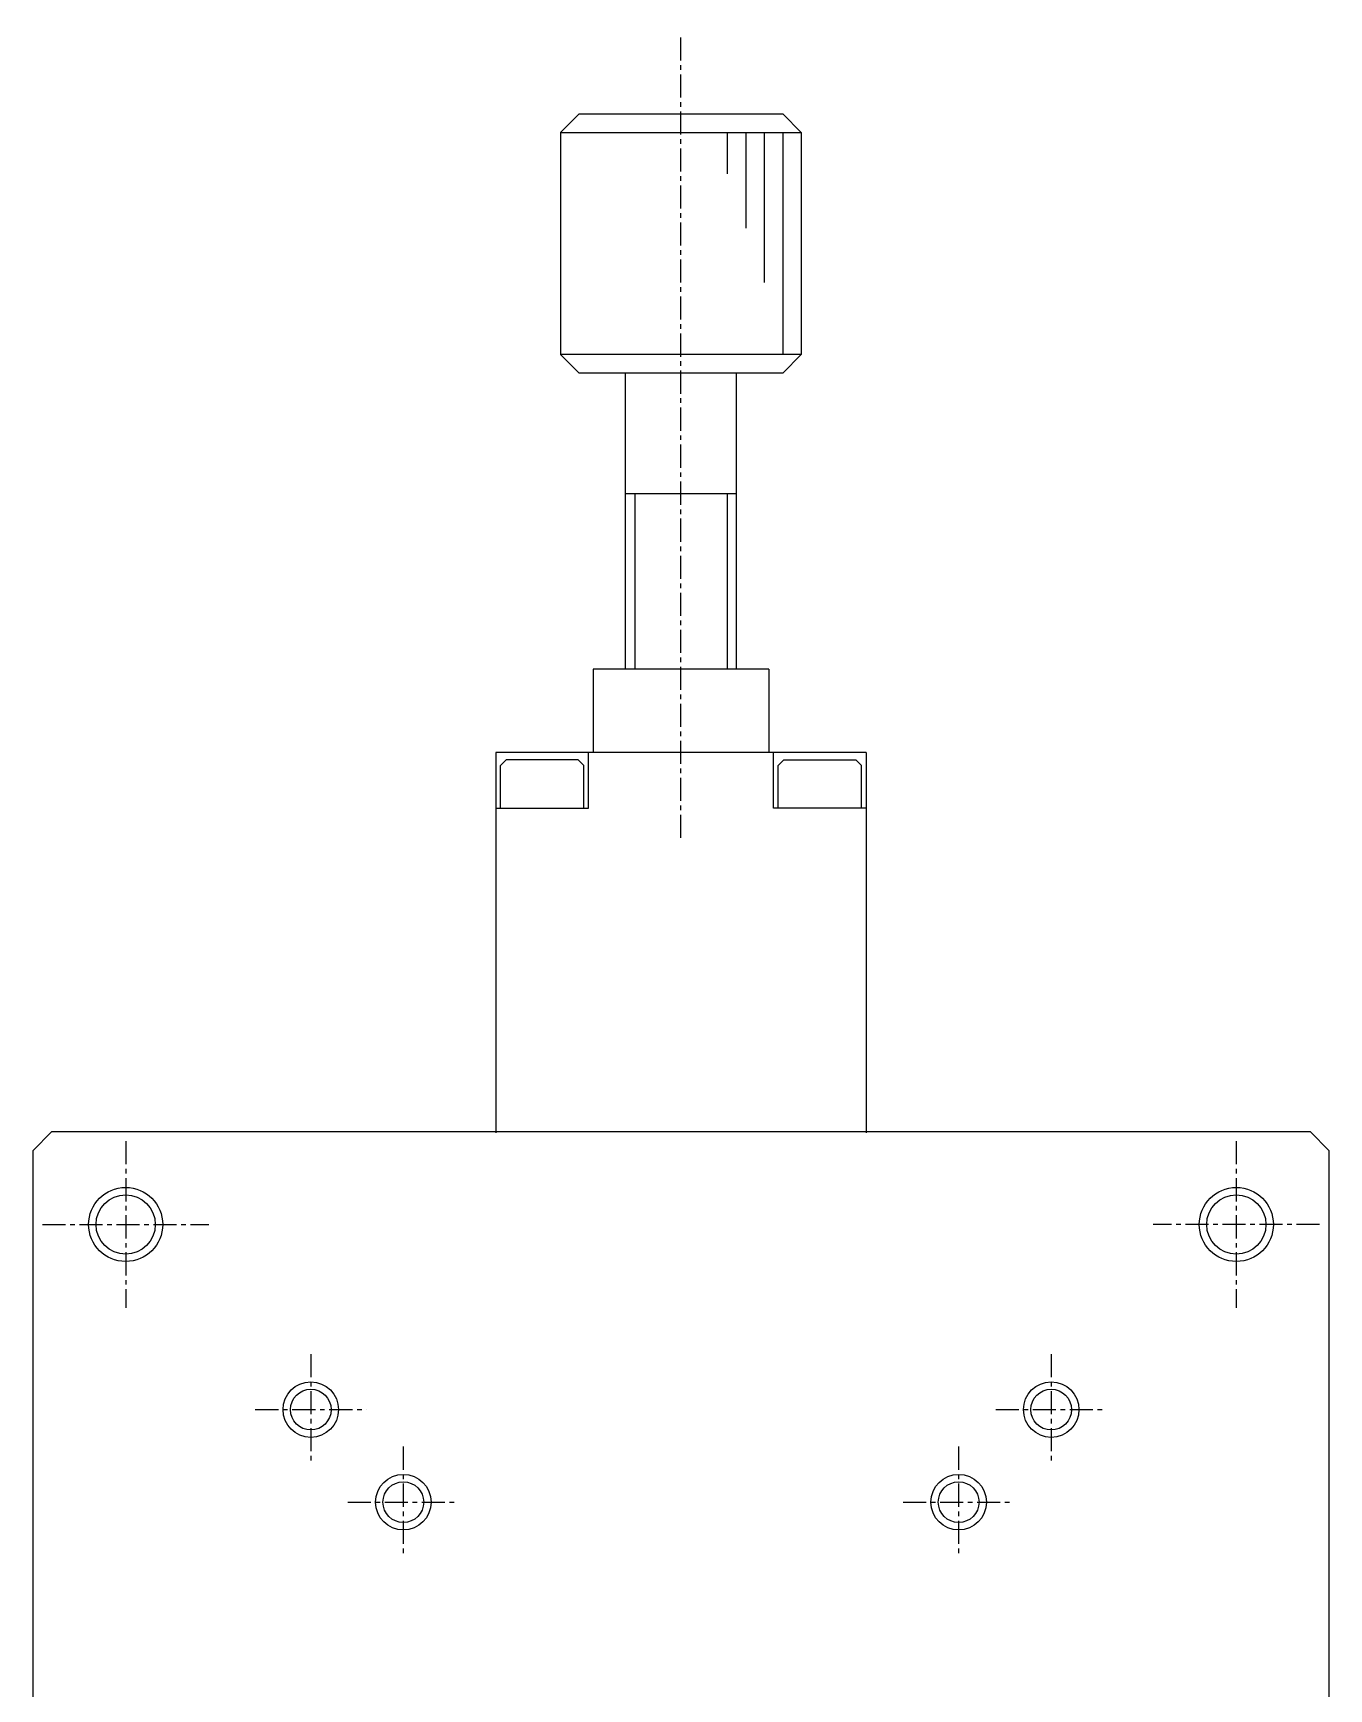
# Model space of a CAD drawing. Extents: x 79 to 327, y 129 to 372.
# Drawn here: x 243.6 to 313.6, y 279.9 to 369.4 of the extents above; entities that cross this region are included whole.
import ezdxf

# ---------------------------------------------------------------- set-up
doc = ezdxf.new("R2010")
doc.units = 0
doc.linetypes.add('CENTER', pattern=[2, 1.25, -0.25, 0.25, -0.25])
doc.layers.get('0').update_dxf_attribs({"linetype": 'CONTINUOUS'})
doc.layers.add('CENTER', color=1, linetype='CENTER')

msp = doc.modelspace()

# ---------------------------------------------------------------- linework, layer by layer
at = {"color": 7, "linetype": 'CONTINUOUS'}
for p, q in [((273.099, 365.007), (272.099, 364.007)), ((273.099, 365.007), (284.099, 365.007)), ((284.099, 365.007), (285.099, 364.007)), ((272.099, 364.007), (272.099, 352.007)), ((285.099, 364.007), (285.099, 352.007)), ((273.099, 351.007), (272.099, 352.007)), ((284.099, 351.007), (285.099, 352.007)), ((284.099, 351.007), (273.099, 351.007)), ((275.599, 335.007), (275.599, 351.007)), ((281.599, 335.007), (281.599, 351.007)), ((275.599, 344.507), (281.599, 344.507)), ((273.849, 335.007), (273.849, 330.507)), ((283.349, 335.007), (273.849, 335.007)), ((283.349, 335.007), (283.349, 330.507)), ((288.599, 330.507), (268.599, 330.507)), ((268.599, 330.507), (268.599, 309.957)), ((268.849, 329.807), (269.149, 330.107)), ((273.049, 330.107), (269.149, 330.107)), ((273.049, 330.107), (273.349, 329.807)), ((273.599, 327.507), (273.599, 330.507)), ((283.599, 327.507), (283.599, 330.507)), ((284.149, 330.107), (283.849, 329.807)), ((284.149, 330.107), (288.049, 330.107)), ((288.349, 329.807), (288.049, 330.107)), ((288.599, 330.507), (288.599, 309.957)), ((268.849, 327.507), (268.849, 329.807)), ((273.349, 327.507), (273.349, 329.807)), ((283.849, 327.507), (283.849, 329.807)), ((288.349, 327.507), (288.349, 329.807)), ((268.599, 327.507), (273.599, 327.507)), ((288.599, 327.507), (283.599, 327.507)), ((243.6, 309.01), (244.6, 310.01)), ((244.6, 310.01), (243.6, 309.01)), ((312.6, 310.01), (244.6, 310.01)), ((312.6, 310.01), (244.6, 310.01)), ((312.6, 310.01), (313.6, 309.01)), ((312.6, 310.01), (313.6, 309.01)), ((243.6, 216.01), (243.6, 309.01)), ((313.6, 309.01), (313.6, 241.01)), ((313.6, 309.01), (313.6, 216.01))]:
    msp.add_line(p, q, dxfattribs=at)
at = {"color": 3, "linetype": 'CONTINUOUS'}
for p, q in [((272.099, 364.007), (285.099, 364.007)), ((281.099, 364.007), (281.099, 361.773)), ((282.099, 364.007), (282.099, 358.836)), ((283.099, 364.007), (283.099, 355.891)), ((284.099, 364.007), (284.099, 352.007)), ((285.099, 352.007), (272.099, 352.007)), ((276.099, 344.507), (276.099, 335.007)), ((281.099, 344.507), (281.099, 335.007))]:
    msp.add_line(p, q, dxfattribs=at)
for centre, radius in [((248.6, 305.01), 2), ((308.6, 305.01), 2), ((258.6, 295.01), 1.5), ((298.6, 295.01), 1.5), ((263.6, 290.01), 1.5), ((293.6, 290.01), 1.5)]:
    msp.add_circle(centre, radius, dxfattribs=at)
at = {"color": 7, "linetype": 'CONTINUOUS'}
for centre, radius in [((248.6, 305.01), 1.6), ((308.6, 305.01), 1.6), ((258.6, 295.01), 1.1), ((298.6, 295.01), 1.1), ((263.6, 290.01), 1.1), ((293.6, 290.01), 1.1)]:
    msp.add_circle(centre, radius, dxfattribs=at)
at = {"layer": 'CENTER', "color": 1, "linetype": 'CENTER'}
for p, q in [((278.599, 325.891), (278.599, 369.37)), ((248.6, 309.51), (248.6, 300.51)), ((308.6, 309.51), (308.6, 300.51)), ((244.1, 305.01), (253.1, 305.01)), ((313.1, 305.01), (304.1, 305.01)), ((258.6, 298.01), (258.6, 292.01)), ((298.6, 298.01), (298.6, 292.01)), ((255.6, 295.01), (261.6, 295.01)), ((295.6, 295.01), (301.6, 295.01)), ((263.6, 293.01), (263.6, 287.01)), ((293.6, 293.01), (293.6, 287.01)), ((260.6, 290.01), (266.6, 290.01)), ((290.6, 290.01), (296.6, 290.01))]:
    msp.add_line(p, q, dxfattribs=at)

doc.saveas('drawing.dxf')
